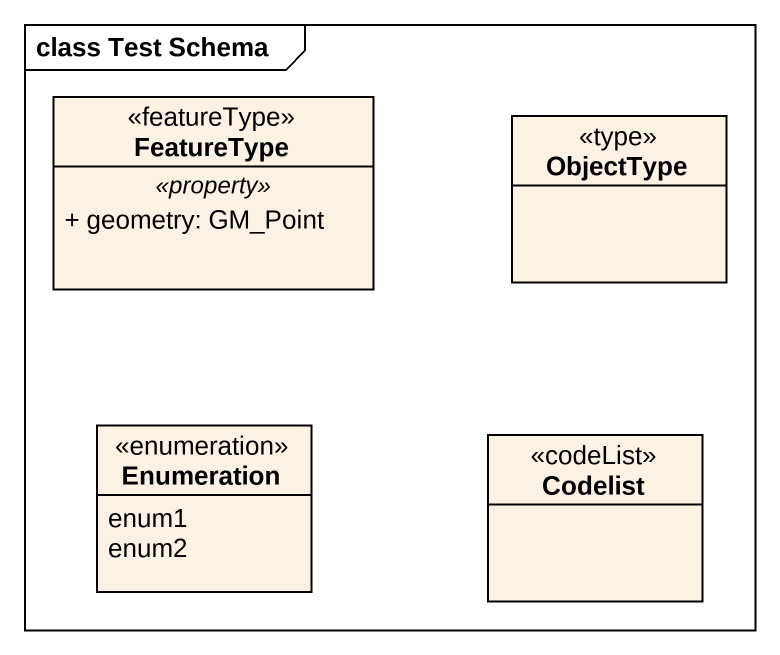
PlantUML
@startuml
mainframe class Test Schema
hide circle
hide empty members
skinparam classAttributeIconSize 0
class FeatureType <<featureType>> {
  .. <<property>> ..
  + geometry: GM_Point
}
class ObjectType <<type>>
enum Enumeration {
  enum1
  enum2
}
class Codelist <<codeList>>
@enduml
